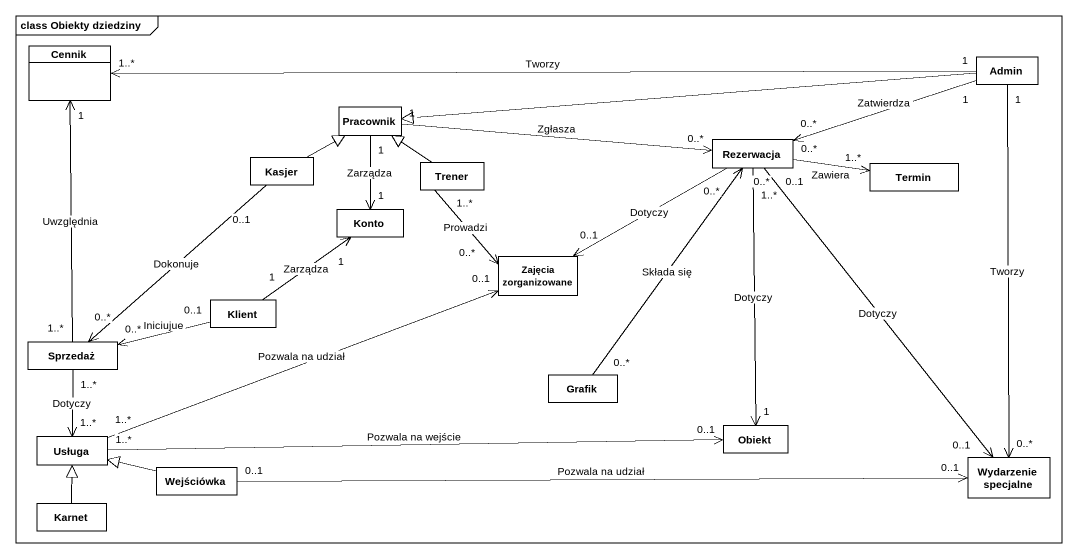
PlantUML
@startuml
mainframe class Obiekty dziedziny
hide circle
hide empty members
class Cennik
class Admin
class Pracownik
class Kasjer
class Rezerwacja
class Trener
class Termin
class Konto
class "Zajęcia zorganizowane" as Zajęcia_zorganizowane
class Klient
class Sprzedaż
class Grafik
class Obiekt
class Usługa
class Wejściówka
class "Wydarzenie specjalne" as Wydarzenie_specjalne
class Karnet
Cennik "1..*" <-right- "1" Admin : Tworzy
Admin -left-|> Pracownik
Admin "1" -left-> "0..*" Rezerwacja : Zatwierdza
Admin "1" --> "0..*" Wydarzenie_specjalne : Tworzy
Pracownik "1" -right-> "0..*" Rezerwacja : Zgłasza
Pracownik "1" --> "1" Konto : Zarządza
Kasjer -right-|> Pracownik
Rezerwacja "0..*" -left-> "0..1" Zajęcia_zorganizowane : Dotyczy
Rezerwacja "1..*" --> "1" Obiekt : Dotyczy
Trener -up-|> Pracownik
Trener "1..*" --> "0..*" Zajęcia_zorganizowane : Prowadzi
Termin "1..*" <-left- "0..*" Rezerwacja : Zawiera
Konto "1" <-- "1" Klient : Zarządza
Zajęcia_zorganizowane "0..1" <-left- "1..*" Usługa : Pozwala na udział
Sprzedaż "1..*" -up-> "1" Cennik : Uwzględnia
Sprzedaż "0..*" <-up- "0..1" Kasjer : Dokonuje
Sprzedaż "0..*" <-right- "0..1" Klient : Iniciujue
Sprzedaż "1..*" --> "1..*" Usługa : Dotyczy
Grafik "0..*" -up-> "0..*" Rezerwacja : Składa się
Obiekt "0..1" <-left- "1..*" Usługa : Pozwala na wejście
Wejściówka -left-|> Usługa
Wejściówka "0..1" -right-> "0..1" Wydarzenie_specjalne : Pozwala na udział
Wydarzenie_specjalne "0..1" <-up- "0..1" Rezerwacja : Dotyczy
Karnet -up-|> Usługa
@enduml
